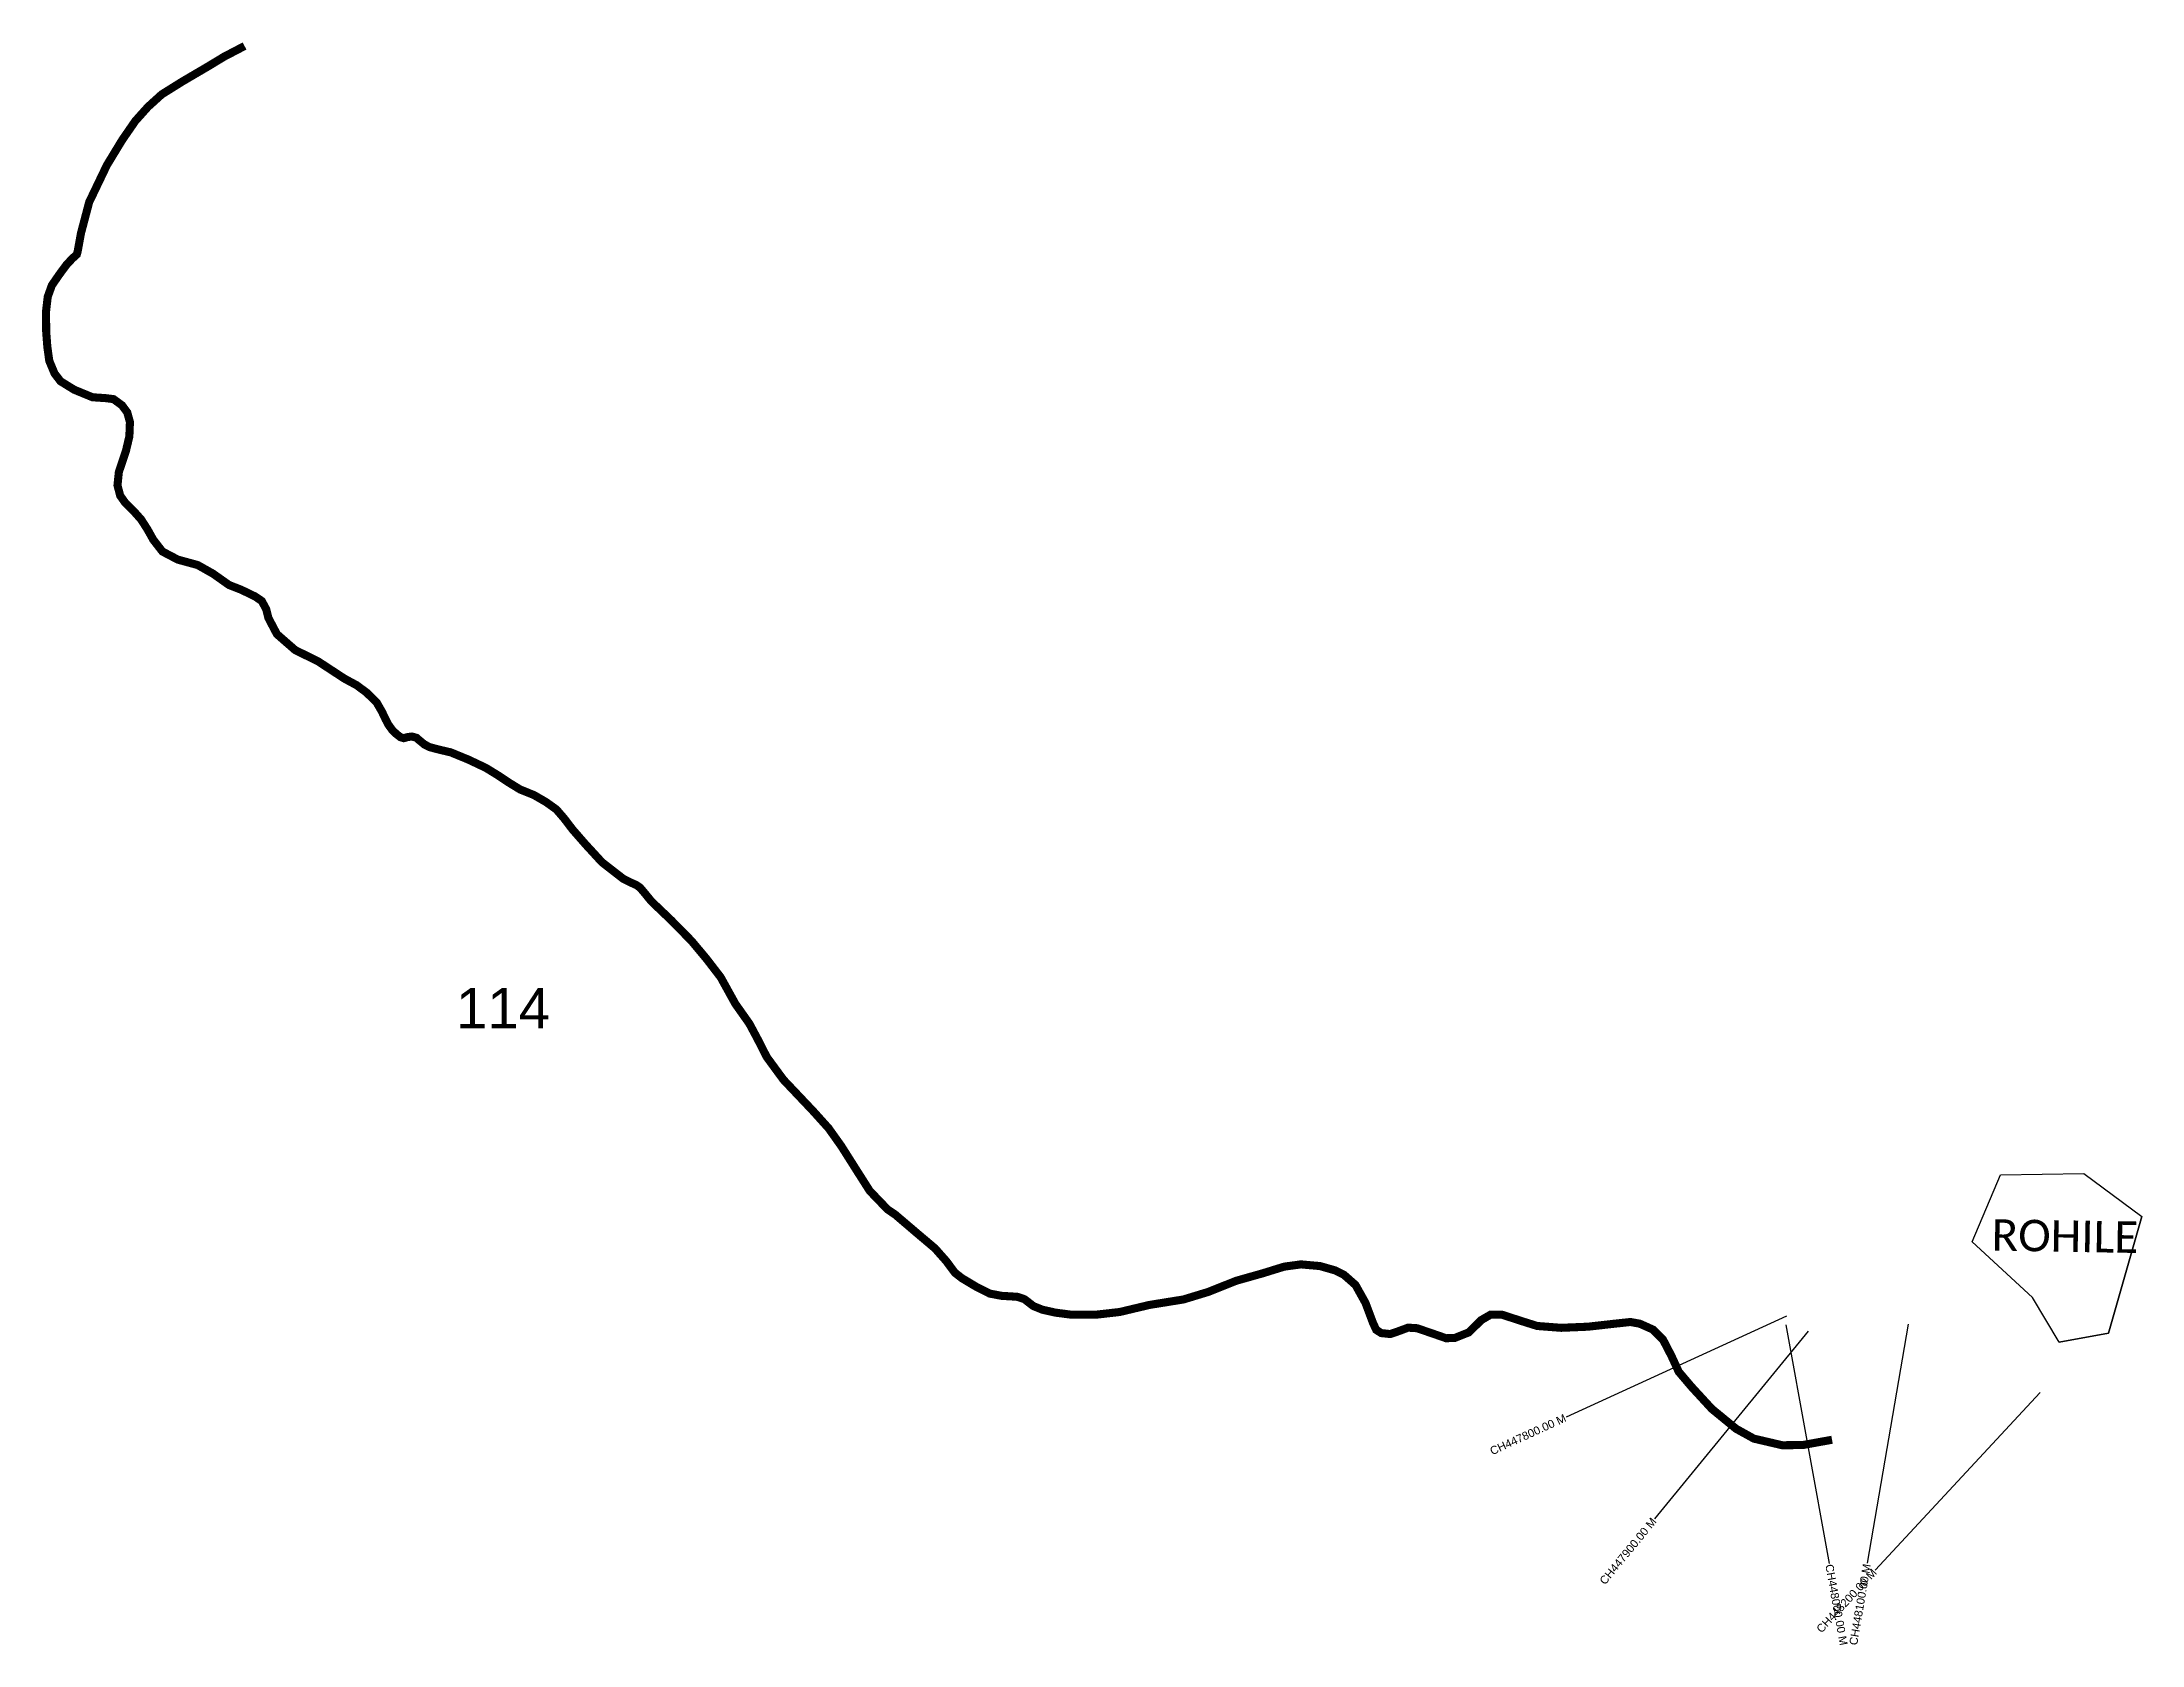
# Model space of a CAD drawing. Header units: feet. Extents: x 310741 to 313339, y 1915297 to 1917280.
import ezdxf
from ezdxf.enums import TextEntityAlignment as Align

# ---------------------------------------------------------------- set-up
doc = ezdxf.new("R2010")
doc.units = ezdxf.units.FT
doc.header["$MEASUREMENT"] = 0
for name, color, linetype in [('CS', 134, 'Continuous'), ('CSMark', 6, 'Continuous'), ('UNPROTECTED', 10, 'Continuous'), ('village', 250, 'Continuous'), ('VILLAGE NAME', 250, 'Continuous')]:
    doc.layers.add(name, color=color, linetype=linetype)
doc.styles.get("Standard").update_dxf_attribs({"font": 'arial.ttf'})

msp = doc.modelspace()

# ---------------------------------------------------------------- linework, layer by layer
at = {"color": 6}
msp.add_lwpolyline([(313164.2, 1915878.3), (313267.4, 1915880), (313339.2, 1915826.9), (313297.6, 1915682.7), (313236.9, 1915671.3), (313203.7, 1915726.9), (313129.1, 1915795.7), (313164.2, 1915878.3)], dxfattribs=at)
at = {"layer": 'CS'}
for p, q in [((312899.5, 1915703.7), (312626.8, 1915578.8)), ((312898.8, 1915692.8), (312952.1, 1915397.6)), ((313049.8, 1915693.7), (312999.1, 1915398)), ((312926.4, 1915685), (312736.2, 1915453)), ((313213.3, 1915609.2), (313009.1, 1915389.5))]:
    msp.add_line(p, q, dxfattribs=at)
at = {"layer": 'UNPROTECTED', "const_width": 10, "flags": 128}
msp.add_lwpolyline([(310992, 1917275.2), (310966.9, 1917262.1), (310946.9, 1917250), (310914.9, 1917231.2), (310889.6, 1917215.4), (310872.5, 1917199.9), (310856.9, 1917182.5), (310840.6, 1917158.9), (310821.7, 1917127.8), (310799.8, 1917082.1), (310789.7, 1917043.9), (310785.7, 1917021.9), (310784.5, 1917017.3), (310779, 1917012.3), (310772, 1917004.9), (310762.9, 1916992.6), (310753.6, 1916979.1), (310748.5, 1916964.9), (310746.4, 1916946.8), (310746.6, 1916921.6), (310748, 1916903.2), (310750.4, 1916885.7), (310756.9, 1916870.1), (310764.3, 1916860.4), (310781.3, 1916849.9), (310803.9, 1916840.6), (310820.2, 1916839.5), (310829.9, 1916838.3), (310840.4, 1916830.6), (310846.9, 1916821.8), (310850.2, 1916809.9), (310849.5, 1916792.2), (310845.3, 1916774.5), (310836.5, 1916748.2), (310834.8, 1916731.7), (310838.1, 1916718.9), (310844.4, 1916710), (310856, 1916698.4), (310864.1, 1916689.3), (310872.1, 1916676.8), (310879, 1916664.4), (310890.4, 1916649.7), (310909.5, 1916639.7), (310934, 1916633), (310953, 1916622.3), (310972.8, 1916608.3), (310987.7, 1916602.5), (311005.1, 1916594.1), (311013.3, 1916588.5), (311018.7, 1916578.5), (311021.6, 1916567.3), (311032, 1916547.5), (311054.6, 1916527.8), (311083, 1916513.8), (311115.5, 1916492.5), (311130.5, 1916484.4), (311142.7, 1916475.4), (311155.3, 1916463.1), (311162.1, 1916451.3), (311166.5, 1916442), (311169.8, 1916435.6), (311174.9, 1916428.6), (311179.6, 1916424.1), (311184.7, 1916420.1), (311188.8, 1916418.8), (311194.1, 1916420.2), (311199, 1916420.8), (311204.6, 1916419.3), (311207.7, 1916416.6), (311214.5, 1916411), (311221.2, 1916407.6), (311232.7, 1916404.6), (311247.1, 1916401.2), (311268.8, 1916392.3), (311290.6, 1916382), (311305.5, 1916372.8), (311319, 1916363.8), (311332.9, 1916355.3), (311350, 1916348.4), (311365, 1916339.7), (311377.6, 1916330.7), (311387, 1916319.9), (311397.9, 1916305.6), (311413.8, 1916287.4), (311434.2, 1916265.2), (311460.7, 1916244.6), (311470.3, 1916239.9), (311476.6, 1916237.1), (311481.3, 1916233.8), (311487.7, 1916226.2), (311495, 1916217.2), (311502.7, 1916209.8), (311519.8, 1916193.5), (311545.1, 1916167.7), (311563.7, 1916145.4), (311581, 1916122.9), (311599, 1916090.3), (311616.5, 1916065.5), (311626.4, 1916047), (311638.1, 1916024.1), (311658.6, 1915996.2), (311695.6, 1915957.1), (311714.5, 1915936.1), (311730.1, 1915914.2), (311750.8, 1915881.5), (311765.4, 1915858.6), (311787.3, 1915835.8), (311797, 1915829.2), (311823.5, 1915806.6), (311846.1, 1915787.5), (311860, 1915771.8), (311870.8, 1915757.3), (311879.4, 1915750.6), (311896.8, 1915740.2), (311913.7, 1915731.6), (311928.9, 1915728.7), (311938.7, 1915728.2), (311948.4, 1915727.5), (311956.8, 1915724.6), (311967.8, 1915716.1), (311979, 1915711.6), (311995.1, 1915708), (312014.3, 1915705.5), (312045.8, 1915705.5), (312074.7, 1915708.8), (312111.3, 1915717.5), (312153.5, 1915724.3), (312184.1, 1915733.6), (312218.7, 1915747.4), (312251.6, 1915756.7), (312278.1, 1915764.9), (312298.8, 1915767.7), (312322.4, 1915765.6), (312341.3, 1915760.2), (312352, 1915754.8), (312366.3, 1915742.2), (312378.6, 1915720.1), (312387.8, 1915695.6), (312391.9, 1915686.7), (312398.1, 1915682.7), (312409.2, 1915681.5), (312418.7, 1915684.7), (312431.3, 1915689.4), (312442.5, 1915688.7), (312462.9, 1915681.7), (312478.4, 1915676.3), (312489.4, 1915676.8), (312506.5, 1915683.6), (312521.9, 1915698.8), (312533.6, 1915705.6), (312547, 1915705.6), (312573.2, 1915697.1), (312591, 1915691.5), (312620.6, 1915689.2), (312654, 1915690.6), (312685, 1915694.1), (312706.3, 1915696.4), (312718, 1915694.3), (312734.1, 1915687.1), (312746.8, 1915674.4), (312757.2, 1915654.3), (312766.1, 1915634.9), (312781.8, 1915616.4), (312807.1, 1915588.9), (312837.1, 1915564.3), (312859.1, 1915552.1), (312894.2, 1915543.9), (312919.8, 1915544.2), (312955.8, 1915550.7)], dxfattribs=at)
at = {"layer": 'village', "color": 4}
msp.add_polyline3d([(313236.9, 1915671.3, 0), (313297.6, 1915682.7, 0), (313339.2, 1915826.9, 0)], dxfattribs=at)

# ---------------------------------------------------------------- texts
at = {"insert": (311253.5, 1916109.6), "char_height": 50, "attachment_point": 1}
msp.add_mtext_dynamic_manual_height_columns('114', width=70.183, gutter_width=1, heights=[0], dxfattribs=at)
at = {"layer": 'CSMark'}
for s, rotation, p in [('CH447800.00 M', 24.6132, (312625.9, 1915578.4)), ('CH447900.00 M', 50.6546, (312735.6, 1915452.3)), ('CH448200.00 M', 47.0873, (313008.4, 1915388.8)), ('CH448100.00 M', 80.2782, (312999, 1915397))]:
    msp.add_text(s, height=10, rotation=rotation, dxfattribs=at).set_placement(p, align=Align.MIDDLE_RIGHT)
msp.add_text('CH448000.00 M', height=10, rotation=280.2417, dxfattribs=at).set_placement((312952.3, 1915396.6), align=Align.MIDDLE_LEFT)
at = {"layer": 'VILLAGE NAME', "insert": (313153.5, 1915823.7), "char_height": 38.939, "attachment_point": 1, "rotation": 359.0535}
msp.add_mtext_dynamic_manual_height_columns('{\\fCalibri|b0|i0|c0|p34;ROHILE}', width=70.053, gutter_width=194.7, heights=[0], dxfattribs=at)

doc.saveas('drawing.dxf')
